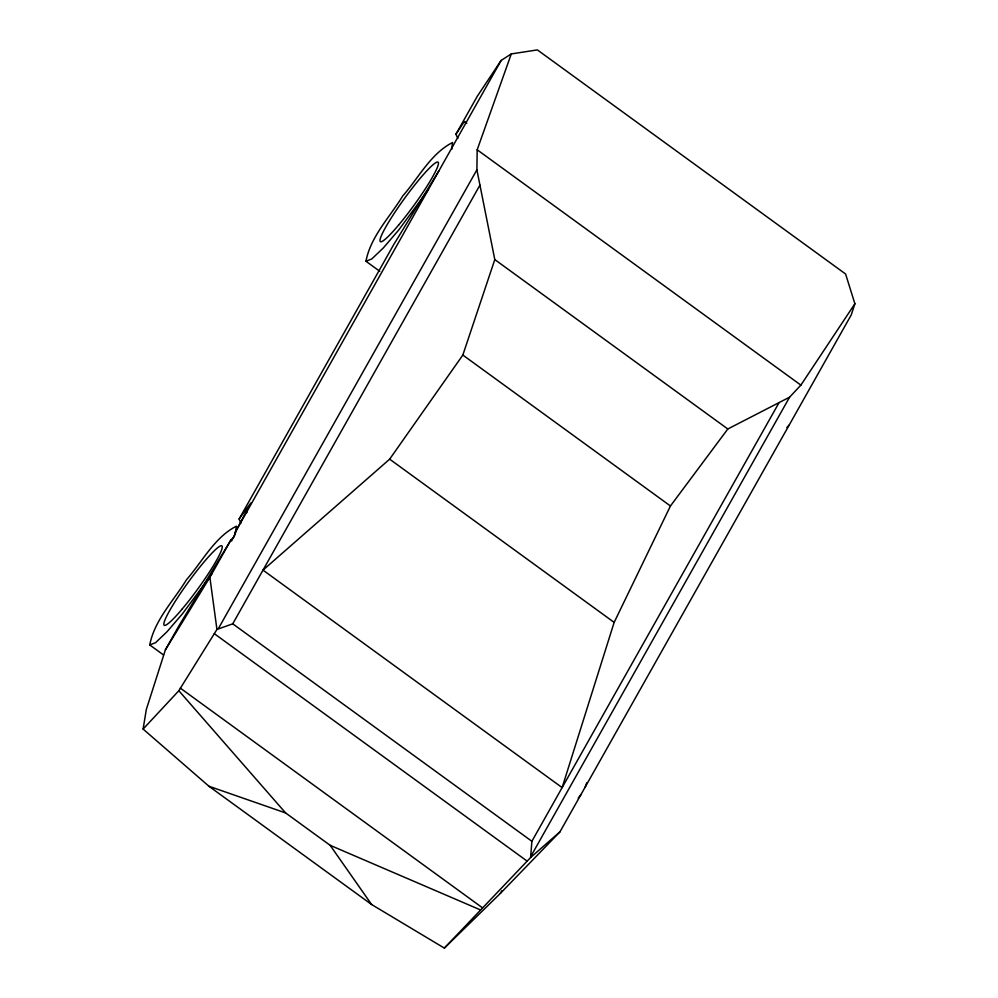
<?xml version="1.0" encoding="UTF-8"?>
<svg xmlns="http://www.w3.org/2000/svg" width="998" height="998" viewBox="0 0 998 998"><rect width="100%" height="100%" fill="white"/><g stroke="black" fill="none" stroke-linecap="round" stroke-linejoin="round"><path stroke-width="1.5" d="M854.887 303.741L800.883 385.128L789.593 397.179L727.816 428.99L670.444 505.986L614.157 622.39L562.136 787.597L262.998 570.12L389.657 459.167L462.835 355.051L494.796 259.58L476.894 169.835L477.181 149.787L511.288 53.929L537.361 49.9L845.593 274.001L854.887 303.741L851.219 314.969L559.965 831.833L500.385 893.385L444.36 948.1L371.618 904.525L208.956 786.262L143.113 729.076L146.319 709.491L165.394 649.835L178.966 625.746L230.962 539.906L234.281 536.587L235.154 532.47L250.847 502.955L239.121 518.997L240.855 523.226M444.36 948.1L530.612 857.494L531.884 841.289L779.076 402.593M163.547 654.975L149.75 644.945C154.428 620.232 173.664 600.709 186.501 579.713C202.182 561.874 214.62 537.174 236.326 526.22L235.54 532.982M379.751 271.281L365.954 261.251C370.632 236.538 389.869 217.015 402.705 196.02C418.387 178.18 430.812 153.48 452.531 142.539L451.732 149.301M585.24 786.998L586.774 782.781M231.573 541.041L234.879 534.329M143.113 729.076L178.842 690.728L216.94 629.439L232.746 623.812L479.938 185.117M239.121 518.997L393.736 244.572L438.945 170.758M457.882 138.348L455.899 134.268L477.343 96.195L501.133 60.441L511.288 53.929M165.394 649.835L209.879 577.306L230.962 539.906M235.154 532.47L501.133 60.441M218.462 628.466L476.894 169.835M500.385 893.385L501.882 890.715M531.161 855.81L789.593 397.179M455.899 134.268L464.282 121.581L466.79 123.415M428.466 189.47L398.713 230.027L383.257 248.015L371.743 258.981L365.954 261.251M208.881 578.042L182.509 613.72L167.053 631.709L155.551 642.675L149.75 644.945M210.566 575.609L212.262 573.164M578.216 798.138L581.048 794.433M786.886 427.506L788.969 425.235M530.612 857.494L559.965 831.833M208.956 786.262L285.615 812.946L330.151 845.318L480.075 909.752M477.181 149.787L800.883 385.128M494.796 259.58L727.816 428.99M462.835 355.051L670.444 505.986M389.657 459.167L614.157 622.39M244.435 510.751L246.955 512.585M232.746 623.812L531.884 841.289M214.296 633.668L527.119 861.112M180.301 688.109L482.184 907.594M464.282 121.581L465.804 123.103M178.842 690.728L285.615 812.946M330.151 845.318L371.618 904.525M209.879 577.306L216.94 629.439M182.36 608.805A49.089 5.838 -54 0 0 221.968 545.931A49.089 5.838 -54 0 0 174.8 602.019A49.089 5.838 -54 0 0 182.36 608.805M398.564 225.111A49.089 5.838 -54 0 0 438.159 162.237A49.089 5.838 -54 0 0 390.991 218.325A49.089 5.838 -54 0 0 398.564 225.111"/></g></svg>
